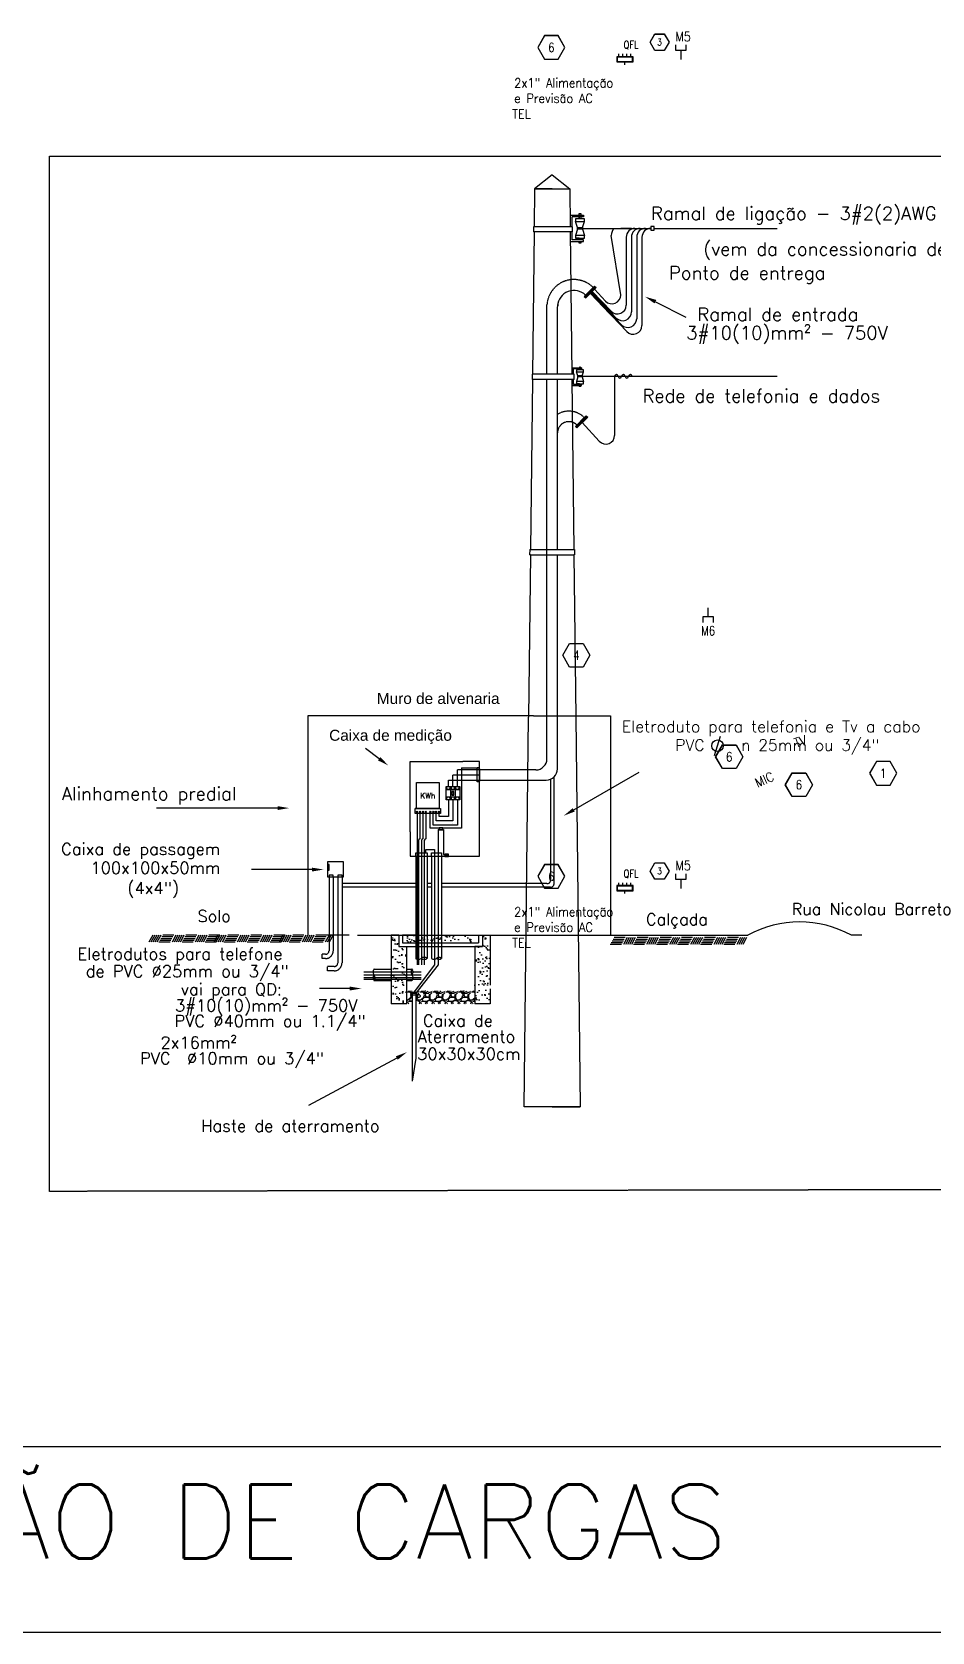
# Model space of a CAD drawing. Header units: millimetres. Extents: x -96513 to 442697, y -70111 to 173034.
# Drawn here: x 241492 to 265768, y -70111 to -26959 of the extents above; entities that cross this region are included whole.
import ezdxf
from ezdxf.enums import TextEntityAlignment as Align

# ---------------------------------------------------------------- set-up
doc = ezdxf.new("R2010")
doc.units = ezdxf.units.MM
doc.set_wipeout_variables(frame=1)
doc.linetypes.add('ACAD_ISO02W100', pattern=[15, 12, -3])
doc.linetypes.add('DASHED', pattern=[19.05, 12.7, -6.35])
for name, color, linetype in [('Anno', 223, 'Continuous'), ('Etrac', 6, 'DASHED'), ('liE1', 2, 'Continuous'), ('liE2', 7, 'Continuous'), ('Panel', 53, 'Continuous'), ('Simb_Tr', 3, 'Continuous'), ('Soun-Sup', 183, 'Continuous'), ('Symb-De', 6, 'Continuous'), ('Symb-Hi', 1, 'Continuous'), ('Symb3', 140, 'Continuous'), ('Symb9', 1, 'Continuous'), ('textos', 4, 'Continuous'), ('Wire', 84, 'Continuous')]:
    doc.layers.add(name, color=color, linetype=linetype)
doc.styles.add('MECS', font='ROMANS.shx', dxfattribs={"width": 0.9, "height": 6250})
doc.styles.get("Standard").update_dxf_attribs({"font": 'ROMANS'})
doc.styles.add('style1', font='arial.ttf')

# ---------------------------------------------------------------- blocks, each defined once
blk = doc.blocks.new('E.IntSnd-Microphone Outlet')
at = {"color": 0, "linetype": 'ByBlock', "lineweight": -2}
blk.add_line((0, 0.098), (0, 0), dxfattribs=at)
blk.add_lwpolyline([(0.057, 0.155), (0.057, 0.098), (-0.057, 0.098), (-0.057, 0.155)], dxfattribs=at)
at = {"color": 0, "linetype": 'ByBlock', "lineweight": -2, "style": 'MECS', "width": 0.8, "flags": 8}
blk.add_attdef('COF', text='', height=0.0984, dxfattribs=at).set_placement((0, 0.244), align=Align.MIDDLE)
blk = doc.blocks.new('E.IntPan-Distrib Board (flush)')
at = {"color": 0, "linetype": 'ByBlock', "lineweight": -2}
blk.add_point((0, 0), dxfattribs=at)
at = {"layer": 'Symb-De', "style": 'MECS', "width": 0.8}
blk.add_attdef('DBN', text='', height=0.118, dxfattribs=at).set_placement((0, 0.205), align=Align.MIDDLE)
at = {"layer": 'Symb-Hi', "color": 0, "style": 'MECS', "width": 0.9, "flags": 1}
blk.add_attdef('DB', text='', height=0.0787, dxfattribs=at).set_placement((0.413, 0.081), align=Align.MIDDLE)
at = {"layer": 'Symb3', "color": 0, "style": 'MECS', "width": 0.8, "flags": 8}
blk.add_attdef('SI', text='', height=0.0787, dxfattribs=at).set_placement((0.413, -0.02), align=Align.MIDDLE)
at = {"layer": 'Symb9', "color": 0, "style": 'MECS', "width": 0.8, "flags": 9}
blk.add_attdef('DN', text='', height=0.0787, dxfattribs=at).set_placement((0.413, -0.126), align=Align.MIDDLE)
at = {"color": 18, "linetype": 'ByBlock'}
blk.add_wipeout([(-0.119, -0.072), (0.119, -0.072), (0.119, -0.006), (-0.119, -0.006)], dxfattribs=at)
at = {"linetype": 'ByBlock', "lineweight": -2}
h = blk.add_hatch(color=0, dxfattribs=at)
h.paths.add_polyline_path([(-0.125, 0), (-0.125, -0.078), (0.125, -0.078), (0.125, 0)])
h.paths.add_polyline_path([(0.119, -0.006), (0.119, -0.072), (-0.119, -0.072), (-0.119, -0.006)], flags=16)
at = {"color": 0, "linetype": 'ByBlock', "lineweight": -2}
for p, q in [((-0.094, 0), (-0.094, 0.044)), ((-0.031, 0), (-0.031, 0.044)), ((0.031, 0), (0.031, 0.044)), ((0.094, 0), (0.094, 0.044)), ((0, -0.123), (0, -0.078))]:
    blk.add_line(p, q, dxfattribs=at)
for points in [[(-0.125, -0.078), (0.125, -0.078), (0.125, 0), (-0.125, 0)], [(-0.119, -0.072), (0.119, -0.072), (0.119, -0.006), (-0.119, -0.006)]]:
    blk.add_lwpolyline(points, close=True, dxfattribs=at)
blk = doc.blocks.new('G.RefSym-Keynote')
at = {"color": 18}
blk.add_wipeout([(-0.073, 0.123), (0.07, 0.123), (0.142, -0.001), (0.07, -0.124), (-0.073, -0.124), (-0.144, -0.001)], dxfattribs=at)
at = {"color": 0, "linetype": 'ByBlock'}
blk.add_lwpolyline([(-0.073, 0.125), (0.071, 0.125), (0.143, -0.001), (0.071, -0.126), (-0.073, -0.126), (-0.146, -0.001)], close=True, dxfattribs=at)
at = {"color": 0, "linetype": 'ByBlock', "style": 'MECS', "width": 0.8}
blk.add_attdef('NUM', text='', height=0.0941, dxfattribs=at).set_placement((-0.001, -0.001), align=Align.MIDDLE)
blk = doc.blocks.new('G.Label-On-Line')
at = {"color": 18, "linetype": 'ByBlock', "lineweight": -2}
blk.add_wipeout([(-0.5, -0.5), (0.5, -0.5), (0.5, 0.5), (-0.5, 0.5)], dxfattribs=at)
at = {"color": 0, "linetype": 'ByBlock', "lineweight": -2, "style": 'MECS', "width": 0.9}
blk.add_attdef('LABEL', text='', height=1, dxfattribs=at).set_placement((0, 0), align=Align.MIDDLE_CENTER)

msp = doc.modelspace()

# ---------------------------------------------------------------- hatches: boundary and pattern name
at = {"layer": 'liE1', "true_color": 0x2776bb}
for points in [[(256665, -33813), (256705, -33854), (256428, -34133), (256387, -34092)], [(256390, -37358), (256440, -37308), (256480, -37343), (256188, -37638), (256149, -37599), (256189, -37559)]]:
    msp.add_hatch(color=152, dxfattribs=at).paths.add_polyline_path(points)
at = {"layer": 'liE2', "true_color": 0x2776bb}
h = msp.add_hatch(dxfattribs=at)
h.set_pattern_fill('AR-SAND', color=152, scale=20.508762, style=0)
h.set_pattern_definition([(37.5, (235725.5, -56967.9), (-32.815, 1003.726), [0, -791.802, 0, -885.568, 0, -846.5]), (7.5, (235725.5, -56967.9), (921.92, 1470.12), [0, -427.156, 0, -713.664, 0, -273.484]), (327.5, (235084.8, -56967.9), (1622.227, 2.947), [0, -260.46, 0, -937.66, 0, -1224.168]), (317.5, (235084.8, -56967.9), (1565.96, 457.2), [0, -130.23, 0, -614.69, 0, -703.245])])
h.paths.add_polyline_path([(251590, -51626), (251385, -51626), (251385, -51319), (251180, -51319), (251180, -53170), (251590, -53170)])
h.paths.add_polyline_path([(253846, -51319), (253641, -51319), (253641, -51626), (253436, -51626), (253436, -53170), (253846, -53170)])
h.paths.add_polyline_path([(253538, -51319), (251487, -51319), (251487, -51524), (253538, -51524)])
at = {"layer": 'liE2'}
h = msp.add_hatch(dxfattribs=at)
h.set_pattern_fill('AR-SAND', color=256, scale=5.127191, style=0)
h.set_pattern_definition([(37.5, (235725.5, -56967.9), (-8.2037, 250.9315), [0, -197.9506, 0, -221.392, 0, -211.6248]), (7.5, (235725.5, -56967.9), (230.479, 367.53), [0, -106.7891, 0, -178.416, 0, -68.371]), (327.5, (235565.31, -56967.9), (405.5569, 0.7369), [0, -65.1153, 0, -234.4152, 0, -306.042]), (317.5, (235565.3, -56967.9), (391.49, 114.3), [0, -32.5577, 0, -153.6722, 0, -175.8114])])
h.paths.add_polyline_path([(253846, -52662), (253436, -52662), (253436, -52713), (253846, -52713)])
h.paths.add_polyline_path([(253846, -52713), (253436, -52713), (253436, -52765), (253846, -52765)], flags=17)
h.paths.add_polyline_path([(253846, -51319), (253641, -51319), (253641, -51626), (253436, -51626), (253436, -52662), (253846, -52662)])
h.paths.add_polyline_path([(251590, -51626), (251385, -51626), (251385, -51319), (251180, -51319), (251180, -53170), (251590, -53170)])
h.paths.add_polyline_path([(253846, -51319), (253641, -51319), (253641, -51626), (253436, -51626), (253436, -53170), (253846, -53170)])
h.paths.add_polyline_path([(253538, -51319), (251487, -51319), (251487, -51524), (253538, -51524)])
at = {"layer": 'liE2', "true_color": 0x2776bb}
h = msp.add_hatch(dxfattribs=at)
h.set_pattern_fill('AR-SAND', color=152, scale=10.254381, style=0)
h.set_pattern_definition([(37.5, (253435.6, -52662.14), (-16.41, 501.86), [0, -395.9, 0, -442.784, 0, -423.25]), (7.5, (253435.6, -52662.14), (460.96, 735.06), [0, -213.58, 0, -356.83, 0, -136.74]), (327.5, (253115.24, -52662.14), (811.11, 1.47), [0, -130.23, 0, -468.83, 0, -612.084]), (317.5, (253115.24, -52662.14), (782.98, 228.6), [0, -65.115, 0, -307.344, 0, -351.62])])
h.paths.add_polyline_path([(253846, -52662), (253846, -51319), (253641, -51319), (253641, -51626), (253436, -51626), (253436, -52662)])
h = msp.add_hatch(dxfattribs=at)
h.set_pattern_fill('AR-SAND', color=152, scale=5.127191, style=0)
h.set_pattern_definition([(37.5, (253435.6, -52662.14), (-8.204, 250.931), [0, -197.95, 0, -221.392, 0, -211.625]), (7.5, (253435.6, -52662.14), (230.48, 367.53), [0, -106.79, 0, -178.416, 0, -68.37]), (327.5, (253275.43, -52662.14), (405.557, 0.737), [0, -65.115, 0, -234.415, 0, -306.042]), (317.5, (253275.43, -52662.14), (391.49, 114.3), [0, -32.558, 0, -153.672, 0, -175.811])])
h.paths.add_polyline_path([(253846, -51319), (253641, -51319), (253641, -51626), (253436, -51626), (253436, -52662), (253846, -52662)])
at = {"layer": 'liE2'}
h = msp.add_hatch(dxfattribs=at)
h.set_pattern_fill('GRAVEL', color=256, scale=13.672508, style=0)
h.set_pattern_definition([(228.0128, (362905.028, -66340.845), (-2778.255991, -3125.539175), [46.7218, -4625.4778]), (184.9697, (362873.772, -66375.573), (4167.387187, 347.279253), [80.1763, -7937.4378]), (132.5104, (362793.897, -66382.518), (3472.814511, -3820.1024734), [56.5334, -5596.8001]), (267.2737, (362658.458, -66469.339), (347.2801958, 6945.631841), [73.0119, -7228.1628]), (292.8337, (362654.985, -66542.268), (-1736.4134487, 4167.382815), [71.5939, -7087.8008]), (357.2737, (362682.767, -66608.251), (-6945.631841, 347.2801958), [73.0119, -7228.1628]), (37.6942, (362755.696, -66611.724), (-4514.6650017, -3472.8139421), [96.5544, -9558.8742]), (72.2553, (362832.098, -66552.686), (2430.9767893, 7640.1996994), [91.1573, -9024.5799]), (121.4296, (362859.881, -66465.866), (-2778.2543462, 4514.656839), [73.2591, -7252.6502]), (175.2364, (362821.68, -66403.355), (3820.095741, -347.278445), [83.6365, -4098.1839]), (222.3974, (362738.332, -66396.41), (-4167.380571, -3820.0937719), [108.1602, -10707.8708]), (138.8141, (363002.266, -66472.81), (-2430.970378, 2083.687018), [36.9165, -3654.7434]), (171.4692, (362974.484, -66448.502), (4514.6552579, -694.5651577), [70.2332, -6953.0993]), (225, (362905.03, -66438.08), (-7e-14, -347.28147), [49.1129, -442.0171]), (203.1986, (362880.72, -66396.41), (1736.414374, 694.566453), [26.4482, -2618.3673]), (291.8014, (362856.41, -66406.83), (-347.281947, 1041.845783), [37.4033, -1832.7724]), (30.9638, (362870.3, -66441.556), (1041.84401, 694.56395), [60.7497, -1964.2335]), (161.5651, (362922.39, -66410.3), (694.56372, -347.28119), [43.928, -1054.2734]), (16.3895, (362654.985, -66406.828), (3472.818954, 1041.8429443), [61.5383, -6092.3055]), (70.3462, (362714.023, -66389.464), (-1389.1229443, -3820.0933396), [51.6273, -5111.0843]), (293.1986, (362922.39, -66340.845), (-694.566453, 1736.414374), [52.8962, -2591.9247]), (343.6105, (362943.229, -66389.464), (-3472.818954, 1041.8429443), [61.5383, -6092.3055]), (339.444, (362654.985, -66622.143), (-1736.410674, 694.562565), [59.3435, -2907.828]), (294.7751, (362710.55, -66642.98), (-1736.4044724, 3820.096968), [49.7231, -4922.5951]), (66.8014, (362925.865, -66688.126), (694.566453, 1736.414374), [52.8962, -2591.9247]), (17.354, (362946.701, -66639.507), (-4514.662393, -1389.12472), [58.2152, -5763.2903]), (69.444, (362755.696, -66688.126), (-694.562565, -1736.410674), [29.6718, -2937.511]), (101.3099, (362905.03, -66688.126), (-347.27999, 1389.122366), [17.708, -1753.089]), (165.9638, (362901.555, -66670.76), (1041.845844, -347.2811), [71.5939, -1360.2847]), (186.009, (362832.098, -66653.398), (3472.811917, 347.2808928), [66.3482, -6568.4643]), (303.6901, (362870.3, -66472.81), (-347.28182, 694.56274), [50.0857, -1202.0568]), (353.1572, (362898.082, -66514.485), (5903.791406, -694.5665183), [87.4435, -8656.8852]), (60.9454, (362984.902, -66524.904), (-1389.123584, -2430.966131), [35.7547, -3539.7303]), (90, (363002.27, -66493.65), (-347.2817, 347.2817), [20.8369, -326.4448]), (120.2564, (362825.153, -66642.98), (1389.123871, -2430.9707005), [48.2458, -4776.3403]), (48.0128, (362800.843, -66601.306), (2778.255991, 3125.539175), [93.4438, -4578.7589]), (0, (362863.35, -66531.85), (347.2817, 347.2817), [90.2932, -256.9885]), (325.3048, (362953.647, -66531.85), (-3472.811021, 2430.9721577), [54.9102, -5436.0935]), (254.0546, (362998.794, -66563.105), (-347.28259, -1389.130124), [50.5649, -2477.6909]), (207.646, (362984.902, -66611.724), (-6598.3500546, -3472.8192222), [82.3283, -8150.5238]), (175.4261, (362911.973, -66649.925), (-4514.6631892, 347.2800236), [87.0978, -8622.6766]), (175.4261, (362911.973, -66649.925), (-4514.6631892, 347.2800236), [87.0978, -8622.6766])])
h.paths.add_polyline_path([(253436, -52819), (251903, -52819), (251866, -52889, 0.146234), (251855, -52925), (251916, -52925, -0.019482), (251921, -52925), (251844, -52925), (251844, -53170), (253436, -53170)])
h.paths.add_polyline_path([(251742, -52878), (251844, -52878), (251844, -52925), (251855, -52925, -0.146234), (251866, -52889), (251903, -52819), (251590, -52819), (251590, -53170), (251742, -53170)])
at = {"layer": 'Simb_Tr', "true_color": 0x2776bb}
h = msp.add_hatch(color=152, dxfattribs=at)
h.dxf.hatch_style = 1
h.paths.add_polyline_path([(252472, -48420), (252571, -48420), (252571, -48436), (252472, -48436)])
h = msp.add_hatch(color=152, dxfattribs=at)
h.dxf.hatch_style = 1
h.paths.add_polyline_path([(252472, -48465), (252571, -48465), (252571, -48480), (252472, -48481)])
h = msp.add_hatch(color=152, dxfattribs=at)
h.dxf.hatch_style = 1
h.paths.add_polyline_path([(252626, -49134), (252725, -49134), (252725, -49150), (252626, -49150)])
h = msp.add_hatch(color=152, dxfattribs=at)
h.dxf.hatch_style = 1
h.paths.add_polyline_path([(252626, -49179), (252725, -49179), (252725, -49194), (252626, -49195)])

# ---------------------------------------------------------------- linework, layer by layer
at = {"color": 3, "linetype": 'ACAD_ISO02W100'}
for p, q in [((241961, -30304), (270630, -30304)), ((241961, -58228), (241961, -30304)), ((270630, -58175), (241961, -58228))]:
    msp.add_line(p, q, dxfattribs=at)
at = {"linetype": 'DASHED'}
for p, q in [((255381, -36189), (255381, -34314)), ((255665, -36189), (255665, -34421)), ((255381, -46560), (255381, -36331)), ((255665, -40916), (255665, -36331)), ((251841, -49187), (251841, -51943)), ((252147, -49187), (252147, -51943)), ((252269, -49187), (252269, -51943)), ((252539, -49187), (252539, -51943)), ((249504, -49744), (249504, -51739)), ((249619, -49744), (249619, -51739)), ((249739, -49744), (249739, -52068)), ((249854, -49744), (249854, -52068)), ((251841, -49928), (249854, -49928)), ((251841, -50023), (249854, -50023))]:
    msp.add_line(p, q, dxfattribs=at)
at = {"color": 152, "true_color": 0x2776bb}
for p, q in [((255665, -34421), (255675, -34309)), ((249505, -49408), (249465, -49408)), ((249465, -49568), (249505, -49568)), ((249505, -49568), (249505, -49408)), ((249619, -49695), (249504, -49695)), ((249504, -49695), (249504, -49744)), ((249619, -49744), (249619, -49695)), ((249854, -49695), (249739, -49695)), ((249739, -49695), (249739, -49744)), ((249319, -51948), (249319, -51833)), ((251769, -52244), (251769, -52244))]:
    msp.add_line(p, q, dxfattribs=at)
at = {"color": 152, "linetype": 'DASHED', "true_color": 0x2776bb}
for p, q in [((255665, -37776), (255665, -36331)), ((252269, -49928), (252147, -49928)), ((252269, -50023), (252147, -50023)), ((249409, -51833), (249319, -51833)), ((249409, -51948), (249319, -51948)), ((249645, -52162), (249464, -52162)), ((249464, -52277), (249464, -52162)), ((249645, -52277), (249464, -52277)), ((250715, -52539), (251180, -52539)), ((250717, -52233), (251180, -52233)), ((251590, -52233), (251744, -52233)), ((251590, -52539), (251744, -52539))]:
    msp.add_line(p, q, dxfattribs=at)
for p, q in [((251841, -49098), (252147, -49098)), ((252269, -49098), (252539, -49098))]:
    msp.add_line(p, q)
at = {"color": 8}
for p, q in [((-55639, -65111), (442697, -65111)), ((14468, -70111), (437697, -70111))]:
    msp.add_line(p, q, dxfattribs=at)
at = {"linetype": 'DASHED'}
for centre, radius, start, end in [((256111, -34368), 732, 45, 175.7955), ((251915, -51849), 122, 230.766, 309.234), ((252070, -52038), 122, 50.766, 129.234), ((252070, -51849), 122, 230.766, 309.234), ((252336, -51860), 107, 230.766, 309.234), ((252472, -52026), 107, 50.766, 129.234), ((252472, -51860), 107, 230.766, 309.234)]:
    msp.add_arc(centre, radius, start, end, dxfattribs=at)
for centre, radius, start, end in [((256111, -34368), 440, 45, 177.4317), ((255081, -46560), 300, 270, 0), ((255365, -46833), 300, 270, 0)]:
    msp.add_arc(centre, radius, start, end)
at = {"color": 152, "linetype": 'DASHED', "true_color": 0x2776bb}
for centre, radius, start, end in [((255972, -37776), 591, 45, 121.2838), ((255972, -37776), 307, 45, 180), ((249409, -51739), 209, 270, 360), ((249409, -51739), 94.4, 270, 360), ((249645, -52068), 209, 270, 360), ((249645, -52068), 94.4, 270, 360), ((250812, -52310), 122, 140.766, 219.234), ((250812, -52465), 122, 140.766, 219.234), ((250623, -52465), 122, 320.766, 39.234), ((251838, -52310), 122, 140.766, 219.234), ((251649, -52310), 122, 320.766, 39.234), ((251649, -52465), 122, 320.766, 39.234)]:
    msp.add_arc(centre, radius, start, end, dxfattribs=at)
at = {"color": 152, "true_color": 0x2776bb}
for centre in [(253027, -47584), (252784, -48209)]:
    msp.add_arc(centre, 104, 305.8614, 305.8629, dxfattribs=at)
at = {"layer": 'liE1', "color": 152, "true_color": 0x2776bb}
for p, q in [((255523, -30815), (255049, -31186)), ((255523, -30815), (255996, -31186)), ((255049, -31186), (255037, -32211)), ((255523, -31186), (255049, -31186)), ((255049, -31186), (255996, -31186)), ((255996, -31186), (256008, -32211)), ((256013, -31900), (256007, -31900)), ((256013, -31900), (256249, -31900)), ((256249, -31900), (256249, -31853)), ((256249, -31853), (256297, -31853)), ((256249, -31900), (256368, -31900)), ((256297, -31853), (256297, -31900)), ((256368, -31900), (256368, -31947)), ((255036, -32353), (254992, -36189)), ((255023, -32211), (255021, -32353)), ((256074, -32353), (255021, -32353)), ((256074, -32211), (255023, -32211)), ((256010, -32353), (256054, -36189)), ((256249, -31947), (256060, -31947)), ((256060, -32211), (256060, -31947)), ((256060, -32563), (256060, -32353)), ((256074, -32353), (256074, -32211)), ((256249, -31995), (256155, -31995)), ((256155, -31995), (256155, -32066)), ((256155, -32066), (256391, -32066)), ((256202, -32231), (256155, -32066)), ((256202, -32279), (256155, -32445)), ((256202, -32279), (256202, -32231)), ((256202, -32231), (256344, -32231)), ((256249, -32255), (256202, -32255)), ((256202, -32255), (256202, -32279)), ((256344, -32279), (256202, -32279)), ((256368, -31947), (256249, -31947)), ((256249, -31947), (256249, -31995)), ((256249, -31995), (256249, -31947)), ((256391, -31995), (256249, -31995)), ((256249, -32255), (256545, -32255)), ((256297, -31947), (256297, -31995)), ((256344, -32231), (256391, -32066)), ((256344, -32231), (256344, -32279)), ((256344, -32279), (256391, -32445)), ((256391, -32066), (256391, -31995)), ((256545, -32255), (257842, -32255)), ((257519, -32255), (257377, -32255)), ((257661, -32255), (257519, -32255)), ((257661, -32255), (257803, -32255)), ((257756, -32255), (258182, -32255)), ((257803, -32255), (257945, -32255)), ((258040, -32255), (258182, -32255)), ((258277, -32208), (258182, -32208)), ((258182, -32208), (258182, -32302)), ((258182, -32255), (258182, -32302)), ((258182, -32302), (258277, -32302)), ((258277, -32302), (258277, -32208)), ((258277, -32255), (258412, -32255)), ((258277, -32255), (260592, -32255)), ((260592, -32255), (261592, -32255)), ((256018, -32610), (256249, -32610)), ((256249, -32563), (256060, -32563)), ((256391, -32445), (256155, -32445)), ((256155, -32445), (256155, -32516)), ((256249, -32516), (256155, -32516)), ((256155, -32516), (256391, -32516)), ((256249, -32563), (256249, -32516)), ((256249, -32563), (256249, -32516)), ((256368, -32563), (256249, -32563)), ((256249, -32610), (256368, -32610)), ((256249, -32658), (256249, -32610)), ((256297, -32658), (256249, -32658)), ((256297, -32516), (256297, -32563)), ((256297, -32610), (256297, -32658)), ((256297, -32610), (256297, -32658)), ((256368, -32610), (256368, -32563)), ((256391, -32516), (256391, -32445)), ((257519, -32492), (257519, -34326)), ((257661, -32492), (257661, -33916)), ((257803, -32492), (257803, -34692)), ((257945, -32492), (257945, -34875)), ((256387, -34092), (256665, -33813)), ((256428, -34133), (256705, -33854)), ((256554, -34009), (257073, -34553)), ((256554, -34009), (257537, -35039)), ((256571, -33993), (257395, -34856)), ((256588, -33976), (257253, -34673)), ((256605, -33960), (257111, -34489)), ((256660, -33899), (256963, -34216)), ((256665, -33813), (256705, -33854)), ((257661, -33916), (257661, -34509)), ((256387, -34092), (256428, -34133)), ((254981, -36189), (254979, -36331)), ((255381, -36189), (254981, -36189)), ((256114, -36189), (255381, -36189)), ((256074, -36019), (256070, -36019)), ((256074, -36019), (256310, -36019)), ((256310, -36042), (256097, -36042)), ((256097, -36189), (256097, -36042)), ((256114, -36331), (256114, -36189)), ((256263, -36066), (256180, -36066)), ((256180, -36066), (256180, -36125)), ((256180, -36125), (256370, -36125)), ((256216, -36232), (256180, -36125)), ((256216, -36255), (256216, -36232)), ((256334, -36232), (256216, -36232)), ((256263, -36244), (256216, -36244)), ((256216, -36244), (256334, -36244)), ((256216, -36244), (256216, -36255)), ((256287, -35995), (256263, -35995)), ((256263, -35995), (256263, -36019)), ((256263, -36042), (256263, -36066)), ((256263, -36042), (256263, -36066)), ((256370, -36066), (256263, -36066)), ((256263, -36244), (256571, -36244)), ((256287, -36019), (256287, -35995)), ((256310, -36019), (256287, -36019)), ((256287, -36042), (256287, -36066)), ((256310, -36019), (256310, -36042)), ((256334, -36232), (256370, -36125)), ((256334, -36244), (256334, -36232)), ((256334, -36232), (256334, -36255)), ((256370, -36125), (256370, -36066)), ((256571, -36244), (259968, -36244)), ((257206, -36244), (257206, -37838)), ((257206, -36244), (257254, -36244)), ((257301, -36244), (257348, -36244)), ((257396, -36244), (257443, -36244)), ((257491, -36244), (257538, -36244)), ((257585, -36244), (257633, -36244)), ((259968, -36244), (261592, -36244)), ((254990, -36331), (254937, -40916)), ((255381, -36331), (254979, -36331)), ((256114, -36331), (255381, -36331)), ((256055, -36331), (256108, -40916)), ((256077, -36492), (256310, -36492)), ((256097, -36468), (256097, -36331)), ((256310, -36468), (256097, -36468)), ((256216, -36255), (256180, -36386)), ((256370, -36386), (256180, -36386)), ((256180, -36386), (256180, -36445)), ((256263, -36445), (256180, -36445)), ((256180, -36445), (256370, -36445)), ((256334, -36255), (256216, -36255)), ((256249, -36514), (256297, -36514)), ((256263, -36468), (256263, -36445)), ((256263, -36468), (256263, -36445)), ((256263, -36468), (256263, -36445)), ((256263, -36445), (256263, -36468)), ((256263, -36516), (256263, -36492)), ((256287, -36516), (256263, -36516)), ((256287, -36445), (256287, -36468)), ((256310, -36468), (256287, -36468)), ((256287, -36492), (256287, -36516)), ((256310, -36492), (256310, -36468)), ((256334, -36255), (256370, -36386)), ((256370, -36445), (256370, -36386)), ((256188, -37638), (256480, -37343)), ((256189, -37559), (256390, -37358)), ((256334, -37490), (256794, -37997)), ((256390, -37358), (256440, -37308)), ((256440, -37308), (256480, -37343)), ((256189, -37559), (256149, -37599)), ((256149, -37599), (256188, -37638)), ((254916, -40916), (255381, -40916)), ((255381, -40916), (256121, -40916)), ((254936, -41058), (254885, -45442)), ((254936, -41058), (255665, -41058)), ((255665, -41621), (255665, -41058)), ((255665, -41058), (256110, -41058)), ((254765, -55948), (254885, -45442)), ((256160, -45442), (256280, -55948)), ((251694, -48532), (251694, -46637)), ((251694, -46637), (253115, -46637)), ((253566, -46831), (253566, -47137)), ((253566, -47137), (253566, -47161)), ((250047, -51319), (249336, -51319)), ((250276, -51319), (250986, -51319)), ((250986, -51319), (254291, -51319)), ((251385, -51319), (251180, -51319)), ((251180, -51319), (251180, -53170)), ((251385, -51319), (251385, -51626)), ((251897, -51319), (251487, -51319)), ((251487, -51319), (251487, -51524)), ((251487, -51319), (253538, -51319)), ((253128, -51319), (253538, -51319)), ((253538, -51319), (253538, -51524)), ((253641, -51319), (253641, -51626)), ((253641, -51319), (253846, -51319)), ((253846, -51319), (253846, -52662)), ((257099, -51312), (257099, -51319)), ((263874, -51319), (263592, -51319)), ((263592, -51319), (263592, -51319)), ((251385, -51626), (253641, -51626)), ((251385, -51626), (251590, -51626)), ((251487, -51524), (253538, -51524)), ((251590, -51626), (251590, -53170)), ((253641, -51626), (253436, -51626)), ((253436, -51626), (253436, -53170)), ((250692, -52525), (250692, -52525)), ((253846, -52765), (253846, -53170)), ((251590, -53170), (251180, -53170)), ((253846, -53170), (253436, -53170)), ((256280, -55948), (254765, -55948)), ((255523, -55948), (255878, -55948)), ((255878, -55948), (256233, -55948)), ((256233, -55948), (256280, -55948))]:
    msp.add_line(p, q, dxfattribs=at)
at = {"layer": 'liE1', "color": 152, "lineweight": -3, "true_color": 0x2776bb}
for p, q in [((254916, -40916), (254914, -41058)), ((256121, -40916), (256123, -41058)), ((254936, -41058), (254914, -41058)), ((256123, -41058), (256110, -41058))]:
    msp.add_line(p, q, dxfattribs=at)
at = {"layer": 'liE1', "color": 85, "true_color": 0x58ba48}
for p, q in [((251691, -52925), (251921, -52925)), ((251742, -52878), (251844, -52878)), ((251742, -52878), (251742, -55256)), ((251844, -52878), (251844, -54635)), ((251844, -54635), (251742, -55256))]:
    msp.add_line(p, q, dxfattribs=at)
at = {"layer": 'liE1', "color": 152, "true_color": 0x2776bb}
for centre, radius, start, end in [((257756, -32492), 237, 90, 180), ((257898, -32492), 237, 90, 180), ((258040, -32492), 237, 90, 180), ((258182, -32492), 237, 90, 180), ((257135, -34052), 238, 223.6128, 359.8635), ((257282, -34326), 237, 223.6811, 360), ((257424, -34509), 237, 223.6811, 360), ((257566, -34692), 237, 223.6811, 360), ((257708, -34875), 237, 223.6811, 360), ((257254, -36244), 47.4, 360, 180), ((257348, -36244), 47.4, 180, 360), ((257443, -36244), 47.4, 360, 180), ((257538, -36244), 47.4, 180, 360), ((257633, -36244), 47.4, 360, 180), ((256970, -37838), 237, 222.2549, 360), ((262197, -53865), 2904, 61.2752, 118.7248)]:
    msp.add_arc(centre, radius, start, end, dxfattribs=at)
at = {"layer": 'liE1', "color": 85, "true_color": 0x58ba48}
for centre, radius, start, end in [((251921, -52925), 65.9, 146.7216, 305.062), ((251918, -52991), 65.9, 47.4254, 92.2322), ((251944, -52959), 24.7, 305.35, 41.4471)]:
    msp.add_arc(centre, radius, start, end, dxfattribs=at)
at = {"layer": 'liE2'}
for p, q in [((255081, -46860), (252967, -46860)), ((252722, -47133), (255365, -47133))]:
    msp.add_line(p, q, dxfattribs=at)
at = {"layer": 'liE2', "color": 7}
for p, q in [((244749, -51319), (244647, -51508)), ((244749, -51319), (244647, -51508)), ((244803, -51319), (244701, -51508)), ((244803, -51319), (244701, -51508)), ((244857, -51319), (244755, -51508)), ((244911, -51319), (244809, -51508)), ((244965, -51319), (244862, -51508)), ((245318, -51319), (245019, -51319)), ((245372, -51319), (245269, -51508)), ((245372, -51319), (245269, -51508)), ((245426, -51319), (245323, -51508)), ((245426, -51319), (245323, -51508)), ((245480, -51319), (245377, -51508)), ((245533, -51319), (245431, -51508)), ((245587, -51319), (245485, -51508)), ((245940, -51319), (245641, -51319)), ((245994, -51319), (245892, -51508)), ((245994, -51319), (245892, -51508)), ((246048, -51319), (245946, -51508)), ((246048, -51319), (245946, -51508)), ((246102, -51319), (246000, -51508)), ((246156, -51319), (246053, -51508)), ((246210, -51319), (246107, -51508)), ((246563, -51319), (246264, -51319)), ((246504, -51319), (246401, -51508)), ((246504, -51319), (246401, -51508)), ((246557, -51319), (246455, -51508)), ((246557, -51319), (246455, -51508)), ((246611, -51319), (246509, -51508)), ((246665, -51319), (246563, -51508)), ((246719, -51319), (246617, -51508)), ((247072, -51319), (246773, -51319)), ((247126, -51319), (247024, -51508)), ((247126, -51319), (247024, -51508)), ((247180, -51319), (247078, -51508)), ((247180, -51319), (247078, -51508)), ((247234, -51319), (247131, -51508)), ((247288, -51319), (247185, -51508)), ((247341, -51319), (247239, -51508)), ((247695, -51319), (247395, -51319)), ((247749, -51319), (247646, -51508)), ((247749, -51319), (247646, -51508)), ((247802, -51319), (247700, -51508)), ((247802, -51319), (247700, -51508)), ((247856, -51319), (247754, -51508)), ((247910, -51319), (247808, -51508)), ((247964, -51319), (247861, -51508)), ((248317, -51319), (248018, -51319)), ((248259, -51319), (248157, -51508)), ((248259, -51319), (248157, -51508)), ((248313, -51319), (248210, -51508)), ((248313, -51319), (248210, -51508)), ((248367, -51319), (248264, -51508)), ((248420, -51319), (248318, -51508)), ((248474, -51319), (248372, -51508)), ((248828, -51319), (248528, -51319)), ((248881, -51319), (248779, -51508)), ((248881, -51319), (248779, -51508)), ((248935, -51319), (248833, -51508)), ((248935, -51319), (248833, -51508)), ((248989, -51319), (248887, -51508)), ((249043, -51319), (248940, -51508)), ((249097, -51319), (248994, -51508)), ((249450, -51319), (249151, -51319)), ((249504, -51319), (249401, -51508)), ((249504, -51319), (249401, -51508)), ((249558, -51319), (249455, -51508)), ((249558, -51319), (249455, -51508)), ((249612, -51319), (249509, -51508)), ((245216, -51508), (244916, -51508)), ((245241, -51461), (244942, -51461)), ((245267, -51413), (244968, -51413)), ((245292, -51366), (244993, -51366)), ((245838, -51508), (245539, -51508)), ((245864, -51461), (245564, -51461)), ((245889, -51413), (245590, -51413)), ((245915, -51366), (245616, -51366)), ((246460, -51508), (246161, -51508)), ((246486, -51461), (246187, -51461)), ((246512, -51413), (246212, -51413)), ((246537, -51366), (246238, -51366)), ((246970, -51508), (246670, -51508)), ((246995, -51461), (246696, -51461)), ((247021, -51413), (246722, -51413)), ((247047, -51366), (246747, -51366)), ((247592, -51508), (247293, -51508)), ((247618, -51461), (247319, -51461)), ((247643, -51413), (247344, -51413)), ((247669, -51366), (247370, -51366)), ((248215, -51508), (247915, -51508)), ((248240, -51461), (247941, -51461)), ((248266, -51413), (247967, -51413)), ((248291, -51366), (247992, -51366)), ((248725, -51508), (248426, -51508)), ((248751, -51461), (248451, -51461)), ((248776, -51413), (248477, -51413)), ((248802, -51366), (248503, -51366)), ((249348, -51508), (249048, -51508)), ((249373, -51461), (249074, -51461)), ((249399, -51413), (249099, -51413)), ((249424, -51366), (249125, -51366))]:
    msp.add_line(p, q, dxfattribs=at)
at = {"layer": 'liE2', "color": 0}
for p, q in [((257391, -51572), (257091, -51572)), ((257416, -51525), (257117, -51525)), ((257442, -51477), (257142, -51477)), ((257467, -51430), (257168, -51430)), ((257493, -51383), (257194, -51383)), ((257547, -51383), (257444, -51572)), ((257547, -51383), (257444, -51572)), ((257601, -51383), (257498, -51572)), ((257601, -51383), (257498, -51572)), ((257655, -51383), (257552, -51572)), ((257708, -51383), (257606, -51572)), ((257762, -51383), (257660, -51572)), ((258013, -51572), (257714, -51572)), ((258039, -51525), (257739, -51525)), ((258064, -51477), (257765, -51477)), ((258090, -51430), (257791, -51430)), ((258115, -51383), (257816, -51383)), ((258169, -51383), (258067, -51572)), ((258169, -51383), (258067, -51572)), ((258223, -51383), (258121, -51572)), ((258223, -51383), (258121, -51572)), ((258277, -51383), (258175, -51572)), ((258331, -51383), (258228, -51572)), ((258385, -51383), (258282, -51572)), ((258635, -51572), (258336, -51572)), ((258661, -51525), (258362, -51525)), ((258687, -51477), (258387, -51477)), ((258712, -51430), (258413, -51430)), ((258738, -51383), (258439, -51383)), ((258792, -51383), (258689, -51572)), ((258792, -51383), (258689, -51572)), ((258846, -51383), (258743, -51572)), ((258899, -51383), (258797, -51572)), ((258953, -51383), (258851, -51572)), ((259204, -51572), (258904, -51572)), ((259229, -51525), (258930, -51525)), ((259255, -51477), (258956, -51477)), ((259281, -51430), (258981, -51430)), ((259306, -51383), (259007, -51383)), ((259360, -51383), (259258, -51572)), ((259360, -51383), (259258, -51572)), ((259414, -51383), (259311, -51572)), ((259414, -51383), (259311, -51572)), ((259468, -51383), (259365, -51572)), ((259522, -51383), (259419, -51572)), ((259575, -51383), (259473, -51572)), ((259826, -51572), (259527, -51572)), ((259852, -51525), (259552, -51525)), ((259877, -51477), (259578, -51477)), ((259903, -51430), (259604, -51430)), ((259929, -51383), (259629, -51383)), ((259982, -51383), (259880, -51572)), ((259982, -51383), (259880, -51572)), ((260036, -51383), (259934, -51572)), ((260036, -51383), (259934, -51572)), ((260090, -51383), (259988, -51572)), ((260144, -51383), (260042, -51572)), ((260198, -51383), (260095, -51572)), ((260449, -51572), (260149, -51572)), ((260474, -51525), (260175, -51525)), ((260500, -51477), (260200, -51477)), ((260525, -51430), (260226, -51430)), ((260551, -51383), (260252, -51383)), ((260605, -51383), (260502, -51572)), ((260605, -51383), (260502, -51572)), ((260659, -51383), (260556, -51572)), ((260713, -51383), (260610, -51572)), ((260766, -51383), (260664, -51572))]:
    msp.add_line(p, q, dxfattribs=at)
at = {"layer": 'Simb_Tr', "color": 152, "true_color": 0x2776bb}
for p, q in [((257372, -34052), (257111, -32444)), ((248935, -45398), (248935, -51319)), ((255022, -45398), (248935, -45398)), ((255022, -45398), (257099, -45398)), ((252844, -47070), (252844, -46998)), ((253566, -46998), (252844, -46998)), ((252967, -47308), (252967, -46860)), ((253076, -46808), (253566, -46808)), ((253076, -46808), (253076, -48436)), ((253566, -46637), (253115, -46637)), ((253499, -47185), (253499, -46808)), ((253566, -46808), (253499, -46808)), ((253566, -49187), (253566, -46637)), ((252661, -47308), (253028, -47308)), ((252661, -47427), (252661, -47308)), ((252661, -47393), (253028, -47393)), ((252661, -47668), (252661, -47427)), ((252722, -47308), (252722, -47133)), ((252783, -47308), (252783, -47668)), ((252867, -47458), (252819, -47458)), ((252867, -47458), (252830, -47458)), ((252844, -47308), (252844, -47070)), ((252905, -47308), (252905, -47668)), ((253028, -47308), (253028, -47668)), ((253566, -47185), (253499, -47185)), ((252661, -47584), (253028, -47584)), ((253028, -47668), (252661, -47668)), ((252722, -47668), (252722, -48113)), ((252867, -47520), (252819, -47520)), ((252844, -47668), (252844, -48233)), ((252967, -47668), (252967, -48348)), ((251864, -47899), (251824, -47899)), ((251878, -48010), (251878, -52119)), ((251957, -48010), (251957, -48721)), ((252036, -48010), (252036, -48721)), ((252115, -48010), (252115, -48721)), ((252235, -48436), (252235, -48010)), ((252314, -48348), (252314, -48010)), ((252393, -48233), (252393, -48010)), ((252844, -48233), (252393, -48233)), ((252472, -48113), (252472, -47991)), ((252722, -48113), (252472, -48113)), ((251694, -48532), (251694, -49187)), ((253076, -48436), (252235, -48436)), ((252967, -48348), (252314, -48348)), ((252449, -48465), (252592, -48465)), ((252571, -48420), (252472, -48420)), ((252472, -48420), (252472, -48481)), ((252472, -48481), (252571, -48480)), ((252571, -48480), (252571, -48420)), ((252592, -48465), (252592, -49144)), ((252844, -48348), (252844, -48351)), ((251694, -49187), (253115, -49187)), ((251916, -48765), (251916, -52119)), ((251995, -48765), (251995, -52119)), ((252074, -48765), (252074, -52119)), ((252111, -49098), (252111, -49008)), ((252111, -49008), (252316, -49008)), ((252316, -49008), (252351, -49008)), ((252351, -49008), (252351, -49151)), ((252592, -49144), (252725, -49144)), ((252725, -49134), (252626, -49134)), ((252626, -49134), (252626, -49195)), ((252626, -49179), (252725, -49179)), ((252725, -49194), (252725, -49134)), ((253115, -49187), (253566, -49187)), ((252626, -49195), (252725, -49194)), ((249854, -49744), (249854, -49695)), ((254291, -51319), (260800, -51319)), ((250444, -52306), (251986, -52306)), ((250444, -52384), (251986, -52384)), ((250444, -52463), (251986, -52463)), ((250444, -52501), (251986, -52501))]:
    msp.add_line(p, q, dxfattribs=at)
at = {"layer": 'Simb_Tr', "color": 85, "true_color": 0x58ba48}
for p, q in [((252449, -48465), (252449, -52119)), ((252351, -49151), (252351, -52119)), ((252351, -52119), (251774, -52878)), ((252449, -52119), (251844, -52878))]:
    msp.add_line(p, q, dxfattribs=at)
at = {"layer": 'Simb_Tr'}
for p, q in [((251841, -49187), (251841, -49098)), ((252147, -49098), (252147, -49187)), ((252269, -49187), (252269, -49098)), ((252539, -49098), (252539, -49187))]:
    msp.add_line(p, q, dxfattribs=at)
at = {"layer": 'Simb_Tr', "color": 152, "true_color": 0x2776bb}
for points in [[(251864, -47198), (252472, -47198), (252472, -47899), (251864, -47899)], [(252867, -47444), (252819, -47444), (252819, -47544), (252867, -47544)], [(251824, -47899), (252511, -47899), (252511, -48037), (251824, -48037)], [(249897, -49338), (249465, -49338), (249465, -49744), (249897, -49744)]]:
    msp.add_lwpolyline(points, close=True, dxfattribs=at)
for centre, radius in [((252722, -47350), 42.1), ((252844, -47350), 42.1), ((252843, -47451), 5.24), ((252967, -47350), 42.1), ((252722, -47626), 42.1), ((252844, -47626), 42.1), ((252967, -47626), 42.1), ((251878, -47991), 18.8), ((251957, -47991), 18.8), ((252036, -47991), 18.8), ((252115, -47991), 18.8), ((252235, -47991), 18.8), ((252314, -47991), 18.8), ((252393, -47991), 18.8), ((252472, -47991), 18.8)]:
    msp.add_circle(centre, radius, dxfattribs=at)
for centre, radius, start, end in [((257440, -32474), 330, 138.3619, 174.8256), ((252783, -47584), 104, 234.1371, 234.1386), ((252783, -47584), 104, 305.8614, 305.8629), ((252905, -47584), 104, 234.1371, 234.1386), ((252905, -47584), 104, 305.8614, 305.8629), ((253027, -47584), 104, 234.1371, 234.1386), ((251969, -48773), 53.2, 102.8143, 171.4971), ((252048, -48773), 53.2, 102.8143, 171.4971), ((252127, -48773), 53.2, 102.8143, 171.4971)]:
    msp.add_arc(centre, radius, start, end, dxfattribs=at)
at = {"layer": 'textos', "color": 7}
for p, q in [((258309, -34233), (259129, -34650)), ((250856, -46562), (250487, -46287)), ((256104, -47938), (257873, -46924)), ((248115, -47891), (244852, -47893)), ((249043, -49548), (247411, -49549)), ((250063, -52757), (249247, -52757)), ((251332, -54631), (248947, -55913))]:
    msp.add_line(p, q, dxfattribs=at)
for points in [[(258332, -34186), (258286, -34281), (258025, -34096)], [(250825, -46605), (250886, -46519), (251112, -46746)], [(248115, -47943), (248115, -47838), (248431, -47890)], [(256078, -47892), (256131, -47983), (255832, -48098)], [(249043, -49601), (249043, -49496), (249359, -49548)], [(250063, -52809), (250063, -52704), (250379, -52756)], [(251358, -54676), (251306, -54585), (251605, -54473)]]:
    msp.add_solid(points, dxfattribs=at)

# ---------------------------------------------------------------- block references
at = {"layer": 'Anno', "color": 83}
ref = msp.add_blockref('G.RefSym-Keynote', (255503, -27377), dxfattribs=dict(at, xscale=-2540, yscale=2540, zscale=2540, rotation=180))
ref.add_attrib('NUM', '6', dxfattribs={"layer": '0', "color": 0, "linetype": 'ByBlock', "height": 250, "style": 'MECS', "width": 0.8}).set_placement((255500, -27376), align=Align.MIDDLE)
ref = msp.add_blockref('G.RefSym-Keynote', (256179, -43766), dxfattribs=dict(at, xscale=2540, yscale=2540, zscale=2540))
ref.add_attrib('NUM', '4', dxfattribs={"layer": '0', "color": 0, "linetype": 'ByBlock', "height": 250, "style": 'MECS', "width": 0.8}).set_placement((256176, -43767), align=Align.MIDDLE)
ref = msp.add_blockref('G.RefSym-Keynote', (260301, -46505), dxfattribs=dict(at, xscale=2540, yscale=2540, zscale=2540))
ref.add_attrib('NUM', '6', dxfattribs={"layer": '0', "color": 0, "linetype": 'ByBlock', "height": 250, "style": 'MECS', "width": 0.8}).set_placement((260298, -46507), align=Align.MIDDLE)
ref = msp.add_blockref('G.RefSym-Keynote', (262181, -47257), dxfattribs=dict(at, xscale=2540, yscale=2540, zscale=2540))
ref.add_attrib('NUM', '6', dxfattribs={"layer": '0', "color": 0, "linetype": 'ByBlock', "height": 250, "style": 'MECS', "width": 0.8}).set_placement((262178, -47259), align=Align.MIDDLE)
ref = msp.add_blockref('G.RefSym-Keynote', (264455, -46953), dxfattribs=dict(at, xscale=-2540, yscale=2540, zscale=2540, rotation=180))
ref.add_attrib('NUM', '1', dxfattribs={"layer": '0', "color": 0, "linetype": 'ByBlock', "height": 250, "style": 'MECS', "width": 0.8}).set_placement((264452, -46952), align=Align.MIDDLE)
ref = msp.add_blockref('G.RefSym-Keynote', (255503, -49732), dxfattribs=dict(at, xscale=-2540, yscale=2540, zscale=2540, rotation=180))
ref.add_attrib('NUM', '6', dxfattribs={"layer": '0', "color": 0, "linetype": 'ByBlock', "height": 250, "style": 'MECS', "width": 0.8}).set_placement((255500, -49731), align=Align.MIDDLE)
at = {"layer": 'Panel'}
ref = msp.add_blockref('E.IntPan-Distrib Board (flush)', (257484, -27627), dxfattribs=dict(at, xscale=1752.6, yscale=1752.6, zscale=1752.6))
ref.add_attrib('DBN', 'QFL', dxfattribs={"layer": 'Symb-De', "height": 207, "style": 'MECS', "width": 0.8}).set_placement((257651, -27315), align=Align.MIDDLE)
ref = msp.add_blockref('E.IntPan-Distrib Board (flush)', (257484, -49982), dxfattribs=dict(at, xscale=1752.6, yscale=1752.6, zscale=1752.6))
ref.add_attrib('DBN', 'QFL', dxfattribs={"layer": 'Symb-De', "height": 207, "style": 'MECS', "width": 0.8}).set_placement((257651, -49670), align=Align.MIDDLE)
at = {"layer": 'Soun-Sup', "xscale": -2540, "yscale": 2540, "zscale": 2540}
for p in [(258992, -27699), (258992, -50055)]:
    msp.add_blockref('E.IntSnd-Microphone Outlet', p, dxfattribs=at)
at = {"layer": 'Soun-Sup'}
ref = msp.add_blockref('E.IntSnd-Microphone Outlet', (259729, -42487), dxfattribs=dict(at, xscale=-2540, yscale=2540, zscale=2540, rotation=180))
ref.add_attrib('COF', 'M6', dxfattribs={"layer": '0', "color": 0, "linetype": 'ByBlock', "lineweight": -2, "height": 250, "style": 'MECS', "width": 0.8, "flags": 8}).set_placement((259729, -43108), align=Align.MIDDLE)
at = {"layer": 'Wire', "color": 223}
ref = msp.add_blockref('G.Label-On-Line', (262216, -46094), dxfattribs=dict(at, xscale=-553.5714285714278, yscale=350, zscale=250, rotation=197.8915761269093))
ref.add_attrib('LABEL', 'TV', dxfattribs={"layer": '0', "color": 0, "linetype": 'ByBlock', "lineweight": -2, "height": 250, "rotation": 17.8916, "style": 'MECS', "width": 0.9}).set_placement((262216, -46094), align=Align.MIDDLE_CENTER)
ref = msp.add_blockref('G.Label-On-Line', (261245, -47122), dxfattribs=dict(at, xscale=-553.5714285714283, yscale=349.9999999999999, zscale=250, rotation=204.1718616256672))
ref.add_attrib('LABEL', 'MIC', dxfattribs={"layer": '0', "color": 0, "linetype": 'ByBlock', "lineweight": -2, "height": 250, "rotation": 24.1719, "style": 'MECS', "width": 0.9}).set_placement((261248, -47122), align=Align.MIDDLE_CENTER)

# ---------------------------------------------------------------- texts
at = {"color": 8, "insert": (245758, -66130), "char_height": 2000, "attachment_point": 2}
msp.add_mtext_dynamic_manual_height_columns('PREVISÃO DE CARGAS', width=42835.42, gutter_width=1250, heights=[0], dxfattribs=at)
at = {"layer": 'Anno', "style": 'MECS', "width": 0.9}
for p in [(254444, -29295), (254444, -51650)]:
    msp.add_text('TEL', height=250, dxfattribs=at).set_placement(p)
at = {"layer": 'Anno', "lineweight": -3, "char_height": 250, "attachment_point": 7, "style": 'MECS'}
for insert in [(254499, -28873), (254499, -51228)]:
    msp.add_mtext('2x1" Alimentação \\Pe Previsão AC', dxfattribs=dict(at, insert=insert))
at = {"layer": 'Etrac', "color": 7}
for s, p in [('Ramal de ligação - 3#2(2)AWG - AL', (258189, -32028)), ('(vem da concessionaria de energia)', (259598, -32989))]:
    msp.add_text(s, height=355.23, rotation=0, dxfattribs=at).set_placement(p)
at = {"layer": 'liE2', "color": 7, "style": 'style1'}
for s, p in [('Muro de alvenaria ', (250795, -45082)), ('Caixa de medição ', (249508, -46074))]:
    msp.add_text(s, height=296.02, rotation=0, dxfattribs=at).set_placement(p)
at = {"layer": 'Simb_Tr', "color": 152, "true_color": 0x2776bb}
msp.add_text('KWh', height=148.5, rotation=0, dxfattribs=at).set_placement((252168, -47555), align=Align.MIDDLE)
at = {"layer": 'textos', "color": 7}
for s, height, p in [('Ponto de entrega ', 355.23, (258673, -33634)), ('Ramal de entrada ', 355.23, (259440, -34752)), ('3#10(10)mm² - 750V', 355.23, (259139, -35250)), ('Rede de telefonia e dados', 355.23, (257960, -36951)), ('Alinhamento predial ', 355.23, (242298, -47678)), ('Caixa de passagem', 321.71, (242278, -49155)), ('100x100x50mm', 321.71, (243068, -49662)), ('(4x4")', 321.7, (244064, -50207)), ('Solo', 315.8, (245960, -50961)), ('Eletrodutos para telefone', 321.71, (242721, -51984)), (' de PVC %%C25mm ou 3/4"', 321.71, (242721, -52452)), ('vai para QD:', 321.71, (245506, -52940)), ('3#10(10)mm² - 750V', 321.71, (245349, -53373)), ('PVC %%C40mm ou 1.1/4"', 321.71, (245334, -53793)), ('Caixa de', 321.7, (252034, -53785)), ('Aterramento', 321.71, (251892, -54213)), ('     2x16mm²', 321.71, (243760, -54377)), ('30x30x30cm', 321.7, (251881, -54681)), ('PVC  %%C10mm ou 3/4"', 321.71, (244405, -54800)), ('Haste de aterramento', 321.71, (246056, -56623))]:
    msp.add_text(s, height=height, rotation=0, dxfattribs=at).set_placement(p)
at = {"layer": 'textos', "color": 0}
for s, height, p in [('Rua Nicolau Barreto', 315.76, (261984, -50773)), ('Calçada', 315.8, (258054, -51048))]:
    msp.add_text(s, height=height, rotation=0, dxfattribs=at).set_placement(p)

# ---------------------------------------------------------------- next in the draw order: linework, layer by layer
at = {"linetype": 'DASHED'}
for p, q in [((255665, -46833), (255665, -41058)), ((255482, -49828), (255482, -47109)), ((255577, -49923), (255577, -47045)), ((255382, -49928), (252539, -49928)), ((255477, -50023), (252539, -50023))]:
    msp.add_line(p, q, dxfattribs=at)
for centre in [(255382, -49828), (255477, -49923)]:
    msp.add_arc(centre, 100, 270, 0, dxfattribs=at)
at = {"layer": 'liE1', "color": 152, "true_color": 0x2776bb}
msp.add_line((256110, -41058), (256160, -45442), dxfattribs=at)
at = {"layer": 'Simb_Tr', "color": 152, "true_color": 0x2776bb}
msp.add_line((257099, -45398), (257099, -51319), dxfattribs=at)
at = {"layer": 'textos', "color": 7}
msp.add_line((259900, -46471), (260059, -45954), dxfattribs=at)
msp.add_circle((259983, -46209), 156, dxfattribs=at)

# ---------------------------------------------------------------- next in the draw order: block references
at = {"layer": 'Anno', "color": 83}
ref = msp.add_blockref('G.RefSym-Keynote', (258421, -27232), dxfattribs=dict(at, xscale=1778, yscale=1778, zscale=1778))
ref.add_attrib('NUM', '3', dxfattribs={"layer": '0', "color": 0, "linetype": 'ByBlock', "height": 175, "style": 'MECS', "width": 0.8}).set_placement((258419, -27233), align=Align.MIDDLE)
ref = msp.add_blockref('G.RefSym-Keynote', (258421, -49587), dxfattribs=dict(at, xscale=1778, yscale=1778, zscale=1778))
ref.add_attrib('NUM', '3', dxfattribs={"layer": '0', "color": 0, "linetype": 'ByBlock', "height": 175, "style": 'MECS', "width": 0.8}).set_placement((258419, -49588), align=Align.MIDDLE)

# ---------------------------------------------------------------- next in the draw order: texts
at = {"layer": 'textos', "color": 7}
for s, height, p in [('Eletroduto para telefonia e Tv a cabo', 312.95, (257400, -45846)), ('PVC    n 25mm ou 3/4"', 307.4, (258843, -46346))]:
    msp.add_text(s, height=height, rotation=0, dxfattribs=at).set_placement(p)

# ---------------------------------------------------------------- next in the draw order: texts
at = {"layer": 'Soun-Sup', "lineweight": -3, "char_height": 250, "attachment_point": 7, "style": 'MECS'}
for insert in [(258843, -27209), (258843, -49564)]:
    msp.add_mtext('M5', dxfattribs=dict(at, insert=insert))

doc.saveas('drawing.dxf')
